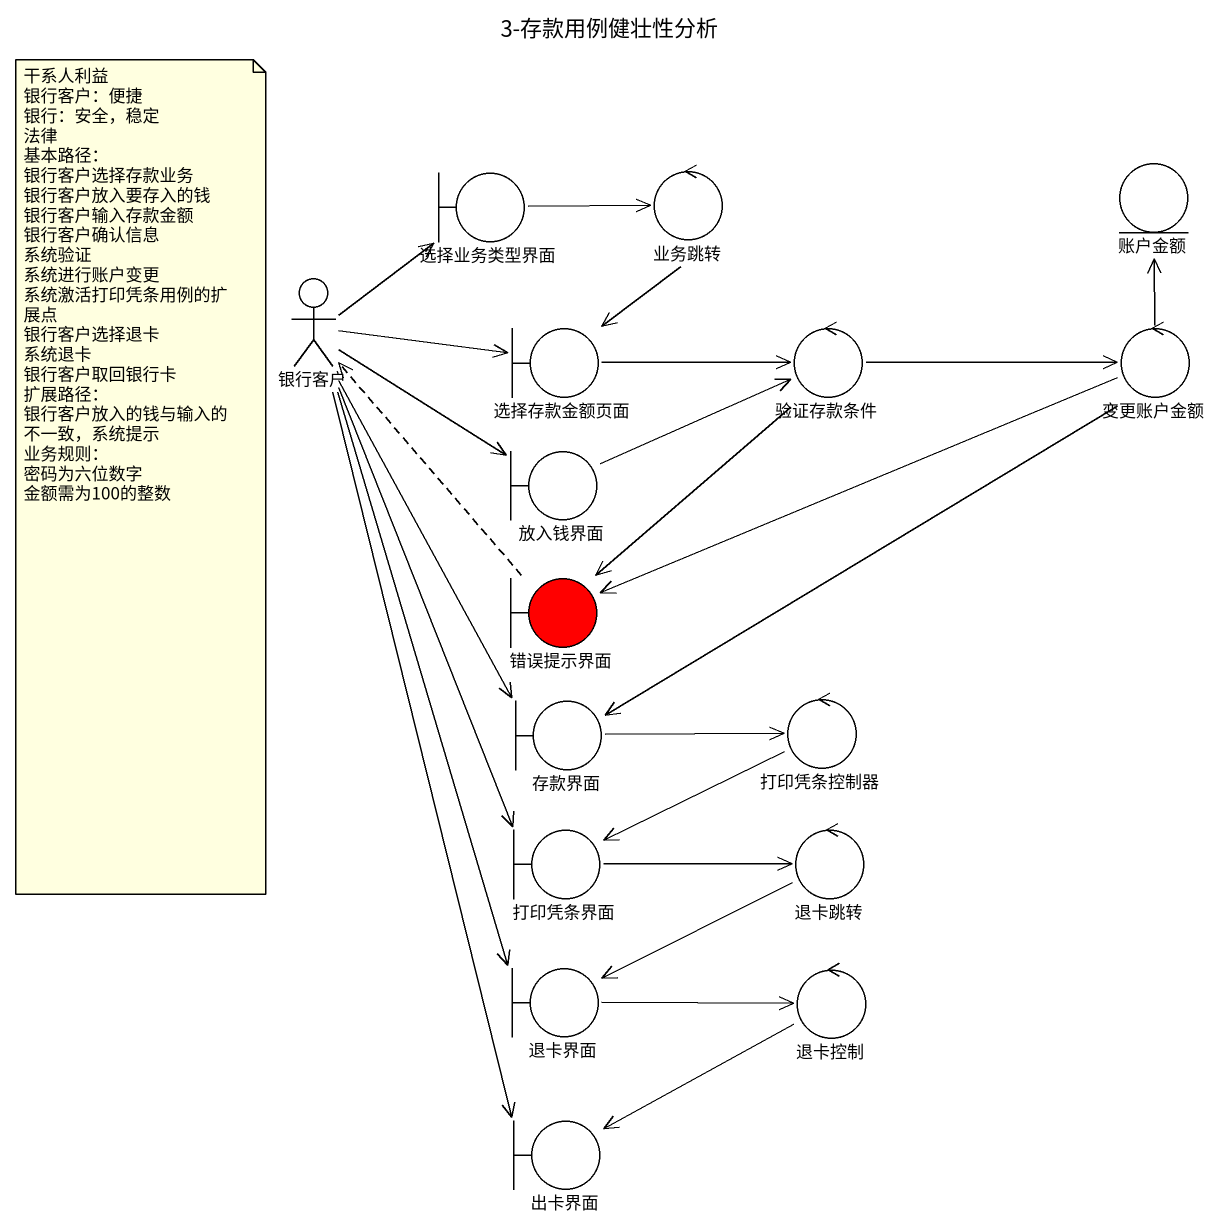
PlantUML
@startuml
title 3-存款用例健壮性分析
boundary 选择业务类型界面
control 业务跳转
entity 账户金额
actor 银行客户
boundary 选择存款金额页面
control 验证存款条件
control 变更账户金额
boundary 放入钱界面
boundary 错误提示界面 #FF0000
boundary 存款界面
control 打印凭条控制器
boundary 打印凭条界面
control 退卡跳转
boundary 退卡界面
control 退卡控制
boundary 出卡界面
选择业务类型界面 -right-> 业务跳转
业务跳转 --> 选择存款金额页面
银行客户 -up-> 选择业务类型界面
银行客户 -right-> 选择存款金额页面
银行客户 -right-> 放入钱界面
银行客户 --> 存款界面
银行客户 --> 打印凭条界面
银行客户 --> 退卡界面
银行客户 --> 出卡界面
选择存款金额页面 -right-> 验证存款条件
验证存款条件 -right-> 变更账户金额
验证存款条件 --> 错误提示界面
变更账户金额 -up-> 账户金额
变更账户金额 -left-> 错误提示界面
变更账户金额 --> 存款界面
放入钱界面 -right-> 验证存款条件
错误提示界面 .up.> 银行客户
存款界面 -right-> 打印凭条控制器
打印凭条控制器 -left-> 打印凭条界面
打印凭条界面 -right-> 退卡跳转
退卡跳转 -left-> 退卡界面
退卡界面 -right-> 退卡控制
退卡控制 -left-> 出卡界面
note as N1
  干系人利益
  银行客户：便捷
  银行：安全，稳定
  法律
  基本路径：
  银行客户选择存款业务
  银行客户放入要存入的钱
  银行客户输入存款金额
  银行客户确认信息
  系统验证
  系统进行账户变更
  系统激活打印凭条用例的扩展点
  银行客户选择退卡
  系统退卡
  银行客户取回银行卡
  扩展路径：
  银行客户放入的钱与输入的不一致，系统提示
  业务规则：
  密码为六位数字
  金额需为100的整数
end note
@enduml
